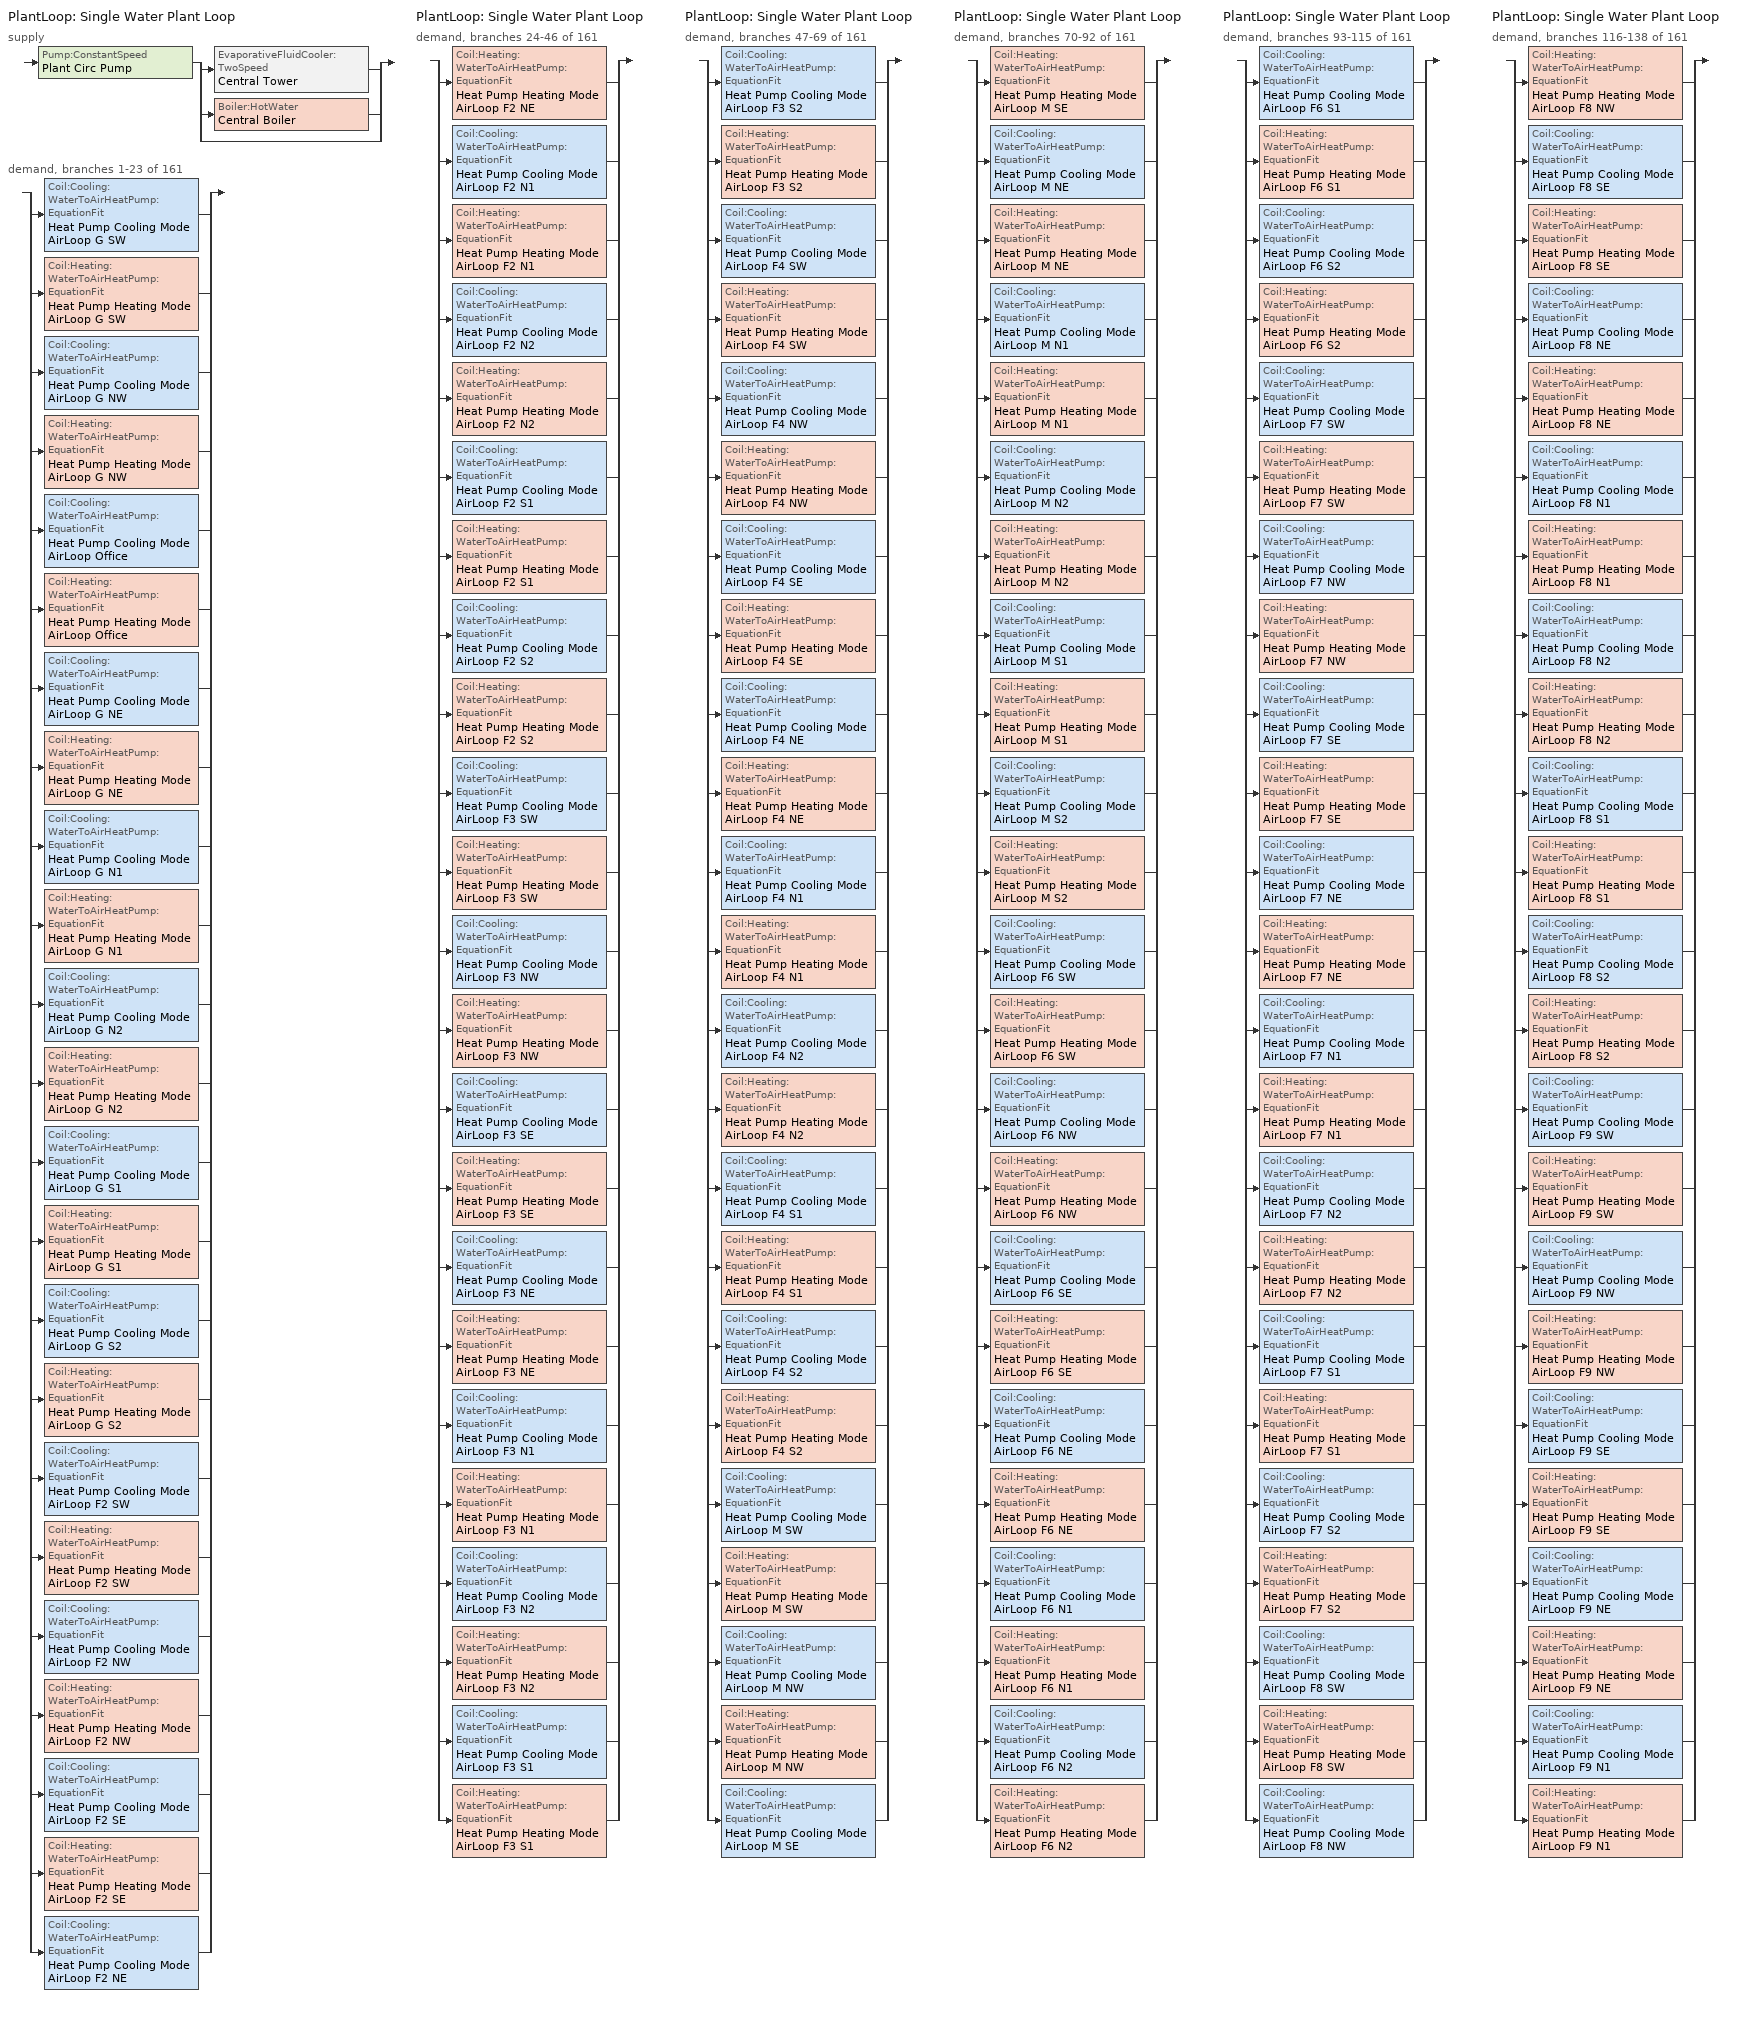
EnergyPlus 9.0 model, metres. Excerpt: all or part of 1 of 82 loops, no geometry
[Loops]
PlantLoop 'Single Water Plant Loop'
 supply: Pump:ConstantSpeed 'Plant Circ Pump' > split
  | EvaporativeFluidCooler:TwoSpeed 'Central Tower'
  | Boiler:HotWater 'Central Boiler'
  | bypass
 demand, branches 1-23 of 161: split
  | Coil:Cooling:WaterToAirHeatPump:EquationFit 'Heat Pump Cooling Mode AirLoop G SW'
  | Coil:Heating:WaterToAirHeatPump:EquationFit 'Heat Pump Heating Mode AirLoop G SW'
  | Coil:Cooling:WaterToAirHeatPump:EquationFit 'Heat Pump Cooling Mode AirLoop G NW'
  | Coil:Heating:WaterToAirHeatPump:EquationFit 'Heat Pump Heating Mode AirLoop G NW'
  | Coil:Cooling:WaterToAirHeatPump:EquationFit 'Heat Pump Cooling Mode AirLoop Office'
  | Coil:Heating:WaterToAirHeatPump:EquationFit 'Heat Pump Heating Mode AirLoop Office'
  | Coil:Cooling:WaterToAirHeatPump:EquationFit 'Heat Pump Cooling Mode AirLoop G NE'
  | Coil:Heating:WaterToAirHeatPump:EquationFit 'Heat Pump Heating Mode AirLoop G NE'
  | Coil:Cooling:WaterToAirHeatPump:EquationFit 'Heat Pump Cooling Mode AirLoop G N1'
  | Coil:Heating:WaterToAirHeatPump:EquationFit 'Heat Pump Heating Mode AirLoop G N1'
  | Coil:Cooling:WaterToAirHeatPump:EquationFit 'Heat Pump Cooling Mode AirLoop G N2'
  | Coil:Heating:WaterToAirHeatPump:EquationFit 'Heat Pump Heating Mode AirLoop G N2'
  | Coil:Cooling:WaterToAirHeatPump:EquationFit 'Heat Pump Cooling Mode AirLoop G S1'
  | Coil:Heating:WaterToAirHeatPump:EquationFit 'Heat Pump Heating Mode AirLoop G S1'
  | Coil:Cooling:WaterToAirHeatPump:EquationFit 'Heat Pump Cooling Mode AirLoop G S2'
  | Coil:Heating:WaterToAirHeatPump:EquationFit 'Heat Pump Heating Mode AirLoop G S2'
  | Coil:Cooling:WaterToAirHeatPump:EquationFit 'Heat Pump Cooling Mode AirLoop F2 SW'
  | Coil:Heating:WaterToAirHeatPump:EquationFit 'Heat Pump Heating Mode AirLoop F2 SW'
  | Coil:Cooling:WaterToAirHeatPump:EquationFit 'Heat Pump Cooling Mode AirLoop F2 NW'
  | Coil:Heating:WaterToAirHeatPump:EquationFit 'Heat Pump Heating Mode AirLoop F2 NW'
  | Coil:Cooling:WaterToAirHeatPump:EquationFit 'Heat Pump Cooling Mode AirLoop F2 SE'
  | Coil:Heating:WaterToAirHeatPump:EquationFit 'Heat Pump Heating Mode AirLoop F2 SE'
  | Coil:Cooling:WaterToAirHeatPump:EquationFit 'Heat Pump Cooling Mode AirLoop F2 NE'
PlantLoop 'Single Water Plant Loop'
 demand, branches 24-46 of 161: split
  | Coil:Heating:WaterToAirHeatPump:EquationFit 'Heat Pump Heating Mode AirLoop F2 NE'
  | Coil:Cooling:WaterToAirHeatPump:EquationFit 'Heat Pump Cooling Mode AirLoop F2 N1'
  | Coil:Heating:WaterToAirHeatPump:EquationFit 'Heat Pump Heating Mode AirLoop F2 N1'
  | Coil:Cooling:WaterToAirHeatPump:EquationFit 'Heat Pump Cooling Mode AirLoop F2 N2'
  | Coil:Heating:WaterToAirHeatPump:EquationFit 'Heat Pump Heating Mode AirLoop F2 N2'
  | Coil:Cooling:WaterToAirHeatPump:EquationFit 'Heat Pump Cooling Mode AirLoop F2 S1'
  | Coil:Heating:WaterToAirHeatPump:EquationFit 'Heat Pump Heating Mode AirLoop F2 S1'
  | Coil:Cooling:WaterToAirHeatPump:EquationFit 'Heat Pump Cooling Mode AirLoop F2 S2'
  | Coil:Heating:WaterToAirHeatPump:EquationFit 'Heat Pump Heating Mode AirLoop F2 S2'
  | Coil:Cooling:WaterToAirHeatPump:EquationFit 'Heat Pump Cooling Mode AirLoop F3 SW'
  | Coil:Heating:WaterToAirHeatPump:EquationFit 'Heat Pump Heating Mode AirLoop F3 SW'
  | Coil:Cooling:WaterToAirHeatPump:EquationFit 'Heat Pump Cooling Mode AirLoop F3 NW'
  | Coil:Heating:WaterToAirHeatPump:EquationFit 'Heat Pump Heating Mode AirLoop F3 NW'
  | Coil:Cooling:WaterToAirHeatPump:EquationFit 'Heat Pump Cooling Mode AirLoop F3 SE'
  | Coil:Heating:WaterToAirHeatPump:EquationFit 'Heat Pump Heating Mode AirLoop F3 SE'
  | Coil:Cooling:WaterToAirHeatPump:EquationFit 'Heat Pump Cooling Mode AirLoop F3 NE'
  | Coil:Heating:WaterToAirHeatPump:EquationFit 'Heat Pump Heating Mode AirLoop F3 NE'
  | Coil:Cooling:WaterToAirHeatPump:EquationFit 'Heat Pump Cooling Mode AirLoop F3 N1'
  | Coil:Heating:WaterToAirHeatPump:EquationFit 'Heat Pump Heating Mode AirLoop F3 N1'
  | Coil:Cooling:WaterToAirHeatPump:EquationFit 'Heat Pump Cooling Mode AirLoop F3 N2'
  | Coil:Heating:WaterToAirHeatPump:EquationFit 'Heat Pump Heating Mode AirLoop F3 N2'
  | Coil:Cooling:WaterToAirHeatPump:EquationFit 'Heat Pump Cooling Mode AirLoop F3 S1'
  | Coil:Heating:WaterToAirHeatPump:EquationFit 'Heat Pump Heating Mode AirLoop F3 S1'
PlantLoop 'Single Water Plant Loop'
 demand, branches 47-69 of 161: split
  | Coil:Cooling:WaterToAirHeatPump:EquationFit 'Heat Pump Cooling Mode AirLoop F3 S2'
  | Coil:Heating:WaterToAirHeatPump:EquationFit 'Heat Pump Heating Mode AirLoop F3 S2'
  | Coil:Cooling:WaterToAirHeatPump:EquationFit 'Heat Pump Cooling Mode AirLoop F4 SW'
  | Coil:Heating:WaterToAirHeatPump:EquationFit 'Heat Pump Heating Mode AirLoop F4 SW'
  | Coil:Cooling:WaterToAirHeatPump:EquationFit 'Heat Pump Cooling Mode AirLoop F4 NW'
  | Coil:Heating:WaterToAirHeatPump:EquationFit 'Heat Pump Heating Mode AirLoop F4 NW'
  | Coil:Cooling:WaterToAirHeatPump:EquationFit 'Heat Pump Cooling Mode AirLoop F4 SE'
  | Coil:Heating:WaterToAirHeatPump:EquationFit 'Heat Pump Heating Mode AirLoop F4 SE'
  | Coil:Cooling:WaterToAirHeatPump:EquationFit 'Heat Pump Cooling Mode AirLoop F4 NE'
  | Coil:Heating:WaterToAirHeatPump:EquationFit 'Heat Pump Heating Mode AirLoop F4 NE'
  | Coil:Cooling:WaterToAirHeatPump:EquationFit 'Heat Pump Cooling Mode AirLoop F4 N1'
  | Coil:Heating:WaterToAirHeatPump:EquationFit 'Heat Pump Heating Mode AirLoop F4 N1'
  | Coil:Cooling:WaterToAirHeatPump:EquationFit 'Heat Pump Cooling Mode AirLoop F4 N2'
  | Coil:Heating:WaterToAirHeatPump:EquationFit 'Heat Pump Heating Mode AirLoop F4 N2'
  | Coil:Cooling:WaterToAirHeatPump:EquationFit 'Heat Pump Cooling Mode AirLoop F4 S1'
  | Coil:Heating:WaterToAirHeatPump:EquationFit 'Heat Pump Heating Mode AirLoop F4 S1'
  | Coil:Cooling:WaterToAirHeatPump:EquationFit 'Heat Pump Cooling Mode AirLoop F4 S2'
  | Coil:Heating:WaterToAirHeatPump:EquationFit 'Heat Pump Heating Mode AirLoop F4 S2'
  | Coil:Cooling:WaterToAirHeatPump:EquationFit 'Heat Pump Cooling Mode AirLoop M SW'
  | Coil:Heating:WaterToAirHeatPump:EquationFit 'Heat Pump Heating Mode AirLoop M SW'
  | Coil:Cooling:WaterToAirHeatPump:EquationFit 'Heat Pump Cooling Mode AirLoop M NW'
  | Coil:Heating:WaterToAirHeatPump:EquationFit 'Heat Pump Heating Mode AirLoop M NW'
  | Coil:Cooling:WaterToAirHeatPump:EquationFit 'Heat Pump Cooling Mode AirLoop M SE'
PlantLoop 'Single Water Plant Loop'
 demand, branches 70-92 of 161: split
  | Coil:Heating:WaterToAirHeatPump:EquationFit 'Heat Pump Heating Mode AirLoop M SE'
  | Coil:Cooling:WaterToAirHeatPump:EquationFit 'Heat Pump Cooling Mode AirLoop M NE'
  | Coil:Heating:WaterToAirHeatPump:EquationFit 'Heat Pump Heating Mode AirLoop M NE'
  | Coil:Cooling:WaterToAirHeatPump:EquationFit 'Heat Pump Cooling Mode AirLoop M N1'
  | Coil:Heating:WaterToAirHeatPump:EquationFit 'Heat Pump Heating Mode AirLoop M N1'
  | Coil:Cooling:WaterToAirHeatPump:EquationFit 'Heat Pump Cooling Mode AirLoop M N2'
  | Coil:Heating:WaterToAirHeatPump:EquationFit 'Heat Pump Heating Mode AirLoop M N2'
  | Coil:Cooling:WaterToAirHeatPump:EquationFit 'Heat Pump Cooling Mode AirLoop M S1'
  | Coil:Heating:WaterToAirHeatPump:EquationFit 'Heat Pump Heating Mode AirLoop M S1'
  | Coil:Cooling:WaterToAirHeatPump:EquationFit 'Heat Pump Cooling Mode AirLoop M S2'
  | Coil:Heating:WaterToAirHeatPump:EquationFit 'Heat Pump Heating Mode AirLoop M S2'
  | Coil:Cooling:WaterToAirHeatPump:EquationFit 'Heat Pump Cooling Mode AirLoop F6 SW'
  | Coil:Heating:WaterToAirHeatPump:EquationFit 'Heat Pump Heating Mode AirLoop F6 SW'
  | Coil:Cooling:WaterToAirHeatPump:EquationFit 'Heat Pump Cooling Mode AirLoop F6 NW'
  | Coil:Heating:WaterToAirHeatPump:EquationFit 'Heat Pump Heating Mode AirLoop F6 NW'
  | Coil:Cooling:WaterToAirHeatPump:EquationFit 'Heat Pump Cooling Mode AirLoop F6 SE'
  | Coil:Heating:WaterToAirHeatPump:EquationFit 'Heat Pump Heating Mode AirLoop F6 SE'
  | Coil:Cooling:WaterToAirHeatPump:EquationFit 'Heat Pump Cooling Mode AirLoop F6 NE'
  | Coil:Heating:WaterToAirHeatPump:EquationFit 'Heat Pump Heating Mode AirLoop F6 NE'
  | Coil:Cooling:WaterToAirHeatPump:EquationFit 'Heat Pump Cooling Mode AirLoop F6 N1'
  | Coil:Heating:WaterToAirHeatPump:EquationFit 'Heat Pump Heating Mode AirLoop F6 N1'
  | Coil:Cooling:WaterToAirHeatPump:EquationFit 'Heat Pump Cooling Mode AirLoop F6 N2'
  | Coil:Heating:WaterToAirHeatPump:EquationFit 'Heat Pump Heating Mode AirLoop F6 N2'
PlantLoop 'Single Water Plant Loop'
 demand, branches 93-115 of 161: split
  | Coil:Cooling:WaterToAirHeatPump:EquationFit 'Heat Pump Cooling Mode AirLoop F6 S1'
  | Coil:Heating:WaterToAirHeatPump:EquationFit 'Heat Pump Heating Mode AirLoop F6 S1'
  | Coil:Cooling:WaterToAirHeatPump:EquationFit 'Heat Pump Cooling Mode AirLoop F6 S2'
  | Coil:Heating:WaterToAirHeatPump:EquationFit 'Heat Pump Heating Mode AirLoop F6 S2'
  | Coil:Cooling:WaterToAirHeatPump:EquationFit 'Heat Pump Cooling Mode AirLoop F7 SW'
  | Coil:Heating:WaterToAirHeatPump:EquationFit 'Heat Pump Heating Mode AirLoop F7 SW'
  | Coil:Cooling:WaterToAirHeatPump:EquationFit 'Heat Pump Cooling Mode AirLoop F7 NW'
  | Coil:Heating:WaterToAirHeatPump:EquationFit 'Heat Pump Heating Mode AirLoop F7 NW'
  | Coil:Cooling:WaterToAirHeatPump:EquationFit 'Heat Pump Cooling Mode AirLoop F7 SE'
  | Coil:Heating:WaterToAirHeatPump:EquationFit 'Heat Pump Heating Mode AirLoop F7 SE'
  | Coil:Cooling:WaterToAirHeatPump:EquationFit 'Heat Pump Cooling Mode AirLoop F7 NE'
  | Coil:Heating:WaterToAirHeatPump:EquationFit 'Heat Pump Heating Mode AirLoop F7 NE'
  | Coil:Cooling:WaterToAirHeatPump:EquationFit 'Heat Pump Cooling Mode AirLoop F7 N1'
  | Coil:Heating:WaterToAirHeatPump:EquationFit 'Heat Pump Heating Mode AirLoop F7 N1'
  | Coil:Cooling:WaterToAirHeatPump:EquationFit 'Heat Pump Cooling Mode AirLoop F7 N2'
  | Coil:Heating:WaterToAirHeatPump:EquationFit 'Heat Pump Heating Mode AirLoop F7 N2'
  | Coil:Cooling:WaterToAirHeatPump:EquationFit 'Heat Pump Cooling Mode AirLoop F7 S1'
  | Coil:Heating:WaterToAirHeatPump:EquationFit 'Heat Pump Heating Mode AirLoop F7 S1'
  | Coil:Cooling:WaterToAirHeatPump:EquationFit 'Heat Pump Cooling Mode AirLoop F7 S2'
  | Coil:Heating:WaterToAirHeatPump:EquationFit 'Heat Pump Heating Mode AirLoop F7 S2'
  | Coil:Cooling:WaterToAirHeatPump:EquationFit 'Heat Pump Cooling Mode AirLoop F8 SW'
  | Coil:Heating:WaterToAirHeatPump:EquationFit 'Heat Pump Heating Mode AirLoop F8 SW'
  | Coil:Cooling:WaterToAirHeatPump:EquationFit 'Heat Pump Cooling Mode AirLoop F8 NW'
PlantLoop 'Single Water Plant Loop'
 demand, branches 116-138 of 161: split
  | Coil:Heating:WaterToAirHeatPump:EquationFit 'Heat Pump Heating Mode AirLoop F8 NW'
  | Coil:Cooling:WaterToAirHeatPump:EquationFit 'Heat Pump Cooling Mode AirLoop F8 SE'
  | Coil:Heating:WaterToAirHeatPump:EquationFit 'Heat Pump Heating Mode AirLoop F8 SE'
  | Coil:Cooling:WaterToAirHeatPump:EquationFit 'Heat Pump Cooling Mode AirLoop F8 NE'
  | Coil:Heating:WaterToAirHeatPump:EquationFit 'Heat Pump Heating Mode AirLoop F8 NE'
  | Coil:Cooling:WaterToAirHeatPump:EquationFit 'Heat Pump Cooling Mode AirLoop F8 N1'
  | Coil:Heating:WaterToAirHeatPump:EquationFit 'Heat Pump Heating Mode AirLoop F8 N1'
  | Coil:Cooling:WaterToAirHeatPump:EquationFit 'Heat Pump Cooling Mode AirLoop F8 N2'
  | Coil:Heating:WaterToAirHeatPump:EquationFit 'Heat Pump Heating Mode AirLoop F8 N2'
  | Coil:Cooling:WaterToAirHeatPump:EquationFit 'Heat Pump Cooling Mode AirLoop F8 S1'
  | Coil:Heating:WaterToAirHeatPump:EquationFit 'Heat Pump Heating Mode AirLoop F8 S1'
  | Coil:Cooling:WaterToAirHeatPump:EquationFit 'Heat Pump Cooling Mode AirLoop F8 S2'
  | Coil:Heating:WaterToAirHeatPump:EquationFit 'Heat Pump Heating Mode AirLoop F8 S2'
  | Coil:Cooling:WaterToAirHeatPump:EquationFit 'Heat Pump Cooling Mode AirLoop F9 SW'
  | Coil:Heating:WaterToAirHeatPump:EquationFit 'Heat Pump Heating Mode AirLoop F9 SW'
  | Coil:Cooling:WaterToAirHeatPump:EquationFit 'Heat Pump Cooling Mode AirLoop F9 NW'
  | Coil:Heating:WaterToAirHeatPump:EquationFit 'Heat Pump Heating Mode AirLoop F9 NW'
  | Coil:Cooling:WaterToAirHeatPump:EquationFit 'Heat Pump Cooling Mode AirLoop F9 SE'
  | Coil:Heating:WaterToAirHeatPump:EquationFit 'Heat Pump Heating Mode AirLoop F9 SE'
  | Coil:Cooling:WaterToAirHeatPump:EquationFit 'Heat Pump Cooling Mode AirLoop F9 NE'
  | Coil:Heating:WaterToAirHeatPump:EquationFit 'Heat Pump Heating Mode AirLoop F9 NE'
  | Coil:Cooling:WaterToAirHeatPump:EquationFit 'Heat Pump Cooling Mode AirLoop F9 N1'
  | Coil:Heating:WaterToAirHeatPump:EquationFit 'Heat Pump Heating Mode AirLoop F9 N1'
[Sizing:Plant]
Single Water Plant Loop: Loop Type=Heating; Design Loop Exit Temperature {C}=30; Loop Design Temperature Difference {deltaC}=11
[Coil:Cooling:WaterToAirHeatPump:EquationFit] Rated Air Flow Rate {m3/s}=autosize; Rated Water Flow Rate {m3/s}=autosize; Gross Rated Total Cooling Capacity {W}=autosize; Gross Rated Sensible Cooling Capacity {W}=autosize; Gross Rated Cooling COP=4.19837; Total Cooling Capacity Coefficient 1=-4.30267; Total Cooling Capacity Coefficient 2=7.18537; Total Cooling Capacity Coefficient 3=-2.23947; Total Cooling Capacity Coefficient 4=0.139996; Total Cooling Capacity Coefficient 5=0.10266; Sensible Cooling Capacity Coefficient 1=6.00194; Sensible Cooling Capacity Coefficient 2=22.6301; Sensible Cooling Capacity Coefficient 3=-26.7961; Sensible Cooling Capacity Coefficient 4=-1.72375; Sensible Cooling Capacity Coefficient 5=0.490645; Sensible Cooling Capacity Coefficient 6=0.0693119; Cooling Power Consumption Coefficient 1=-5.67776; Cooling Power Consumption Coefficient 2=0.438988; Cooling Power Consumption Coefficient 3=5.84528; Cooling Power Consumption Coefficient 4=0.141606; Cooling Power Consumption Coefficient 5=-0.168728; Nominal Time for Condensate Removal to Begin {s}=0; Ratio of Initial Moisture Evaporation Rate and Steady State Latent Capacity=0
Heat Pump Cooling Mode AirLoop G SW; Heat Pump Cooling Mode AirLoop G NW; Heat Pump Cooling Mode AirLoop Office; Heat Pump Cooling Mode AirLoop G NE; Heat Pump Cooling Mode AirLoop G N1; Heat Pump Cooling Mode AirLoop G N2; Heat Pump Cooling Mode AirLoop G S1; Heat Pump Cooling Mode AirLoop G S2; Heat Pump Cooling Mode AirLoop F2 SW; Heat Pump Cooling Mode AirLoop F2 NW; Heat Pump Cooling Mode AirLoop F2 SE; Heat Pump Cooling Mode AirLoop F2 NE; Heat Pump Cooling Mode AirLoop F2 N1; Heat Pump Cooling Mode AirLoop F2 N2; Heat Pump Cooling Mode AirLoop F2 S1; Heat Pump Cooling Mode AirLoop F2 S2; Heat Pump Cooling Mode AirLoop F3 SW; Heat Pump Cooling Mode AirLoop F3 NW; Heat Pump Cooling Mode AirLoop F3 SE; Heat Pump Cooling Mode AirLoop F3 NE; Heat Pump Cooling Mode AirLoop F3 N1; Heat Pump Cooling Mode AirLoop F3 N2; Heat Pump Cooling Mode AirLoop F3 S1; Heat Pump Cooling Mode AirLoop F3 S2; Heat Pump Cooling Mode AirLoop F4 SW; Heat Pump Cooling Mode AirLoop F4 NW; Heat Pump Cooling Mode AirLoop F4 SE; Heat Pump Cooling Mode AirLoop F4 NE; Heat Pump Cooling Mode AirLoop F4 N1; Heat Pump Cooling Mode AirLoop F4 N2; Heat Pump Cooling Mode AirLoop F4 S1; Heat Pump Cooling Mode AirLoop F4 S2; Heat Pump Cooling Mode AirLoop M SW; Heat Pump Cooling Mode AirLoop M NW; Heat Pump Cooling Mode AirLoop M SE; Heat Pump Cooling Mode AirLoop M NE; Heat Pump Cooling Mode AirLoop M N1; Heat Pump Cooling Mode AirLoop M N2; Heat Pump Cooling Mode AirLoop M S1; Heat Pump Cooling Mode AirLoop M S2; Heat Pump Cooling Mode AirLoop F6 SW; Heat Pump Cooling Mode AirLoop F6 NW; Heat Pump Cooling Mode AirLoop F6 SE; Heat Pump Cooling Mode AirLoop F6 NE; Heat Pump Cooling Mode AirLoop F6 N1; Heat Pump Cooling Mode AirLoop F6 N2; Heat Pump Cooling Mode AirLoop F6 S1; Heat Pump Cooling Mode AirLoop F6 S2; Heat Pump Cooling Mode AirLoop F7 SW; Heat Pump Cooling Mode AirLoop F7 NW; Heat Pump Cooling Mode AirLoop F7 SE; Heat Pump Cooling Mode AirLoop F7 NE; Heat Pump Cooling Mode AirLoop F7 N1; Heat Pump Cooling Mode AirLoop F7 N2; Heat Pump Cooling Mode AirLoop F7 S1; Heat Pump Cooling Mode AirLoop F7 S2; Heat Pump Cooling Mode AirLoop F8 SW; Heat Pump Cooling Mode AirLoop F8 NW; Heat Pump Cooling Mode AirLoop F8 SE; Heat Pump Cooling Mode AirLoop F8 NE; Heat Pump Cooling Mode AirLoop F8 N1; Heat Pump Cooling Mode AirLoop F8 N2; Heat Pump Cooling Mode AirLoop F8 S1; Heat Pump Cooling Mode AirLoop F8 S2; Heat Pump Cooling Mode AirLoop F9 SW; Heat Pump Cooling Mode AirLoop F9 NW; Heat Pump Cooling Mode AirLoop F9 SE; Heat Pump Cooling Mode AirLoop F9 NE; Heat Pump Cooling Mode AirLoop F9 N1
[Coil:Heating:WaterToAirHeatPump:EquationFit] Rated Air Flow Rate {m3/s}=autosize; Rated Water Flow Rate {m3/s}=autosize; Gross Rated Heating Capacity {W}=autosize; Gross Rated Heating COP=4.3; Heating Capacity Coefficient 1=0.237847; Heating Capacity Coefficient 2=-3.35824; Heating Capacity Coefficient 3=3.8064; Heating Capacity Coefficient 4=0.1792; Heating Capacity Coefficient 5=0.128607; Heating Power Consumption Coefficient 1=-3.79176; Heating Power Consumption Coefficient 2=3.38799; Heating Power Consumption Coefficient 3=1.50226; Heating Power Consumption Coefficient 4=-0.177654; Heating Power Consumption Coefficient 5=-0.10308
Heat Pump HEATING Mode AirLoop G SW; Heat Pump HEATING Mode AirLoop G NW; Heat Pump HEATING Mode AirLoop Office; Heat Pump HEATING Mode AirLoop G NE; Heat Pump HEATING Mode AirLoop G N1; Heat Pump HEATING Mode AirLoop G N2; Heat Pump HEATING Mode AirLoop G S1; Heat Pump HEATING Mode AirLoop G S2; Heat Pump HEATING Mode AirLoop F2 SW; Heat Pump HEATING Mode AirLoop F2 NW; Heat Pump HEATING Mode AirLoop F2 SE; Heat Pump HEATING Mode AirLoop F2 NE; Heat Pump HEATING Mode AirLoop F2 N1; Heat Pump HEATING Mode AirLoop F2 N2; Heat Pump HEATING Mode AirLoop F2 S1; Heat Pump HEATING Mode AirLoop F2 S2; Heat Pump HEATING Mode AirLoop F3 SW; Heat Pump HEATING Mode AirLoop F3 NW; Heat Pump HEATING Mode AirLoop F3 SE; Heat Pump HEATING Mode AirLoop F3 NE; Heat Pump HEATING Mode AirLoop F3 N1; Heat Pump HEATING Mode AirLoop F3 N2; Heat Pump HEATING Mode AirLoop F3 S1; Heat Pump HEATING Mode AirLoop F3 S2; Heat Pump HEATING Mode AirLoop F4 SW; Heat Pump HEATING Mode AirLoop F4 NW; Heat Pump HEATING Mode AirLoop F4 SE; Heat Pump HEATING Mode AirLoop F4 NE; Heat Pump HEATING Mode AirLoop F4 N1; Heat Pump HEATING Mode AirLoop F4 N2; Heat Pump HEATING Mode AirLoop F4 S1; Heat Pump HEATING Mode AirLoop F4 S2; Heat Pump HEATING Mode AirLoop M SW; Heat Pump HEATING Mode AirLoop M NW; Heat Pump HEATING Mode AirLoop M SE; Heat Pump HEATING Mode AirLoop M NE; Heat Pump HEATING Mode AirLoop M N1; Heat Pump HEATING Mode AirLoop M N2; Heat Pump HEATING Mode AirLoop M S1; Heat Pump HEATING Mode AirLoop M S2; Heat Pump HEATING Mode AirLoop F6 SW; Heat Pump HEATING Mode AirLoop F6 NW; Heat Pump HEATING Mode AirLoop F6 SE; Heat Pump HEATING Mode AirLoop F6 NE; Heat Pump HEATING Mode AirLoop F6 N1; Heat Pump HEATING Mode AirLoop F6 N2; Heat Pump HEATING Mode AirLoop F6 S1; Heat Pump HEATING Mode AirLoop F6 S2; Heat Pump HEATING Mode AirLoop F7 SW; Heat Pump HEATING Mode AirLoop F7 NW; Heat Pump HEATING Mode AirLoop F7 SE; Heat Pump HEATING Mode AirLoop F7 NE; Heat Pump HEATING Mode AirLoop F7 N1; Heat Pump HEATING Mode AirLoop F7 N2; Heat Pump HEATING Mode AirLoop F7 S1; Heat Pump HEATING Mode AirLoop F7 S2; Heat Pump HEATING Mode AirLoop F8 SW; Heat Pump HEATING Mode AirLoop F8 NW; Heat Pump HEATING Mode AirLoop F8 SE; Heat Pump HEATING Mode AirLoop F8 NE; Heat Pump HEATING Mode AirLoop F8 N1; Heat Pump HEATING Mode AirLoop F8 N2; Heat Pump HEATING Mode AirLoop F8 S1; Heat Pump HEATING Mode AirLoop F8 S2; Heat Pump HEATING Mode AirLoop F9 SW; Heat Pump HEATING Mode AirLoop F9 NW; Heat Pump HEATING Mode AirLoop F9 SE; Heat Pump HEATING Mode AirLoop F9 NE; Heat Pump HEATING Mode AirLoop F9 N1
[Pump:ConstantSpeed]
Plant Circ Pump: Design Flow Rate {m3/s}=autosize; Design Pump Head {Pa}=179045; Design Power Consumption {W}=autosize; Motor Efficiency=0.9; Fraction of Motor Inefficiencies to Fluid Stream=0; Pump Control Type=Intermittent
[Boiler:HotWater]
Central Boiler: Fuel Type=NaturalGas; Nominal Capacity {W}=248734.5; Nominal Thermal Efficiency=0.8; Efficiency Curve Temperature Evaluation Variable=LeavingBoiler; Normalized Boiler Efficiency Curve=Central Boiler Efficiency Curve; Design Water Flow Rate {m3/s}=autosize; Minimum Part Load Ratio=0; Maximum Part Load Ratio=1.2; Optimum Part Load Ratio=1; Water Outlet Upper Temperature Limit {C}=95; Boiler Flow Mode=ConstantFlow
[EvaporativeFluidCooler:TwoSpeed]
Central Tower: High Fan Speed Air Flow Rate {m3/s}=autosize; High Fan Speed Fan Power {W}=autosize; Low Fan Speed Air Flow Rate {m3/s}=autocalculate; Low Fan Speed Fan Power {W}=autocalculate; Design Spray Water Flow Rate {m3/s}=0.002208; Performance Input Method=UFactorTimesAreaAndDesignWaterFlowRate; Heat Rejection Capacity and Nominal Capacity Sizing Ratio=1.25; Low Speed Standard Capacity Sizing Factor=0.5; High Fan Speed U-factor Times Area Value {W/K}=autosize; Low Fan Speed U-factor Times Area Value {W/K}=autocalculate; Low Fan Speed U-Factor Times Area Sizing Factor=0.6; Design Water Flow Rate {m3/s}=autosize; Low Speed User Specified Design Capacity Sizing Factor=0.5; High Speed Sizing Factor=1; Evaporation Loss Mode=SaturatedExit; Drift Loss Percent {percent}=0.008; Blowdown Calculation Mode=ConcentrationRatio; Blowdown Concentration Ratio=3
[PlantLoop]
Single Water Plant Loop: Fluid Type=Water; Plant Equipment Operation Scheme=Plant Loop Operation; Maximum Loop Temperature {C}=35; Minimum Loop Temperature {C}=10; Maximum Loop Flow Rate {m3/s}=autosize; Minimum Loop Flow Rate {m3/s}=0; Plant Loop Volume {m3}=autocalculate; Load Distribution Scheme=SequentialLoad; Plant Loop Demand Calculation Scheme=DualSetpointDeadband
[PlantEquipmentOperationSchemes]
Plant Loop Operation: Control Scheme 1=WSHPPlant Heat Operation Scheme; Control Scheme 1 Schedule=All On; Control Scheme 2=WSHPPlant Cool Operation Scheme; Control Scheme 2 Schedule=All On
[PlantEquipmentOperation:HeatingLoad]
WSHPPlant Heat Operation Scheme: Load Range 1 Lower Limit {W}=0; Load Range 1 Upper Limit {W}=1000000000000000; Range 1 Equipment List=WSHPPlant Heating Equipment
[PlantEquipmentList]
WSHPPlant Heating Equipment: Central Boiler
WSHPPlant Cooling Equipment: Central Tower
[PlantEquipmentOperation:CoolingLoad]
WSHPPlant Cool Operation Scheme: Load Range 1 Lower Limit {W}=0; Load Range 1 Upper Limit {W}=1000000000000000; Range 1 Equipment List=WSHPPlant Cooling Equipment
[SetpointManager:Scheduled:DualSetpoint] Control Variable=Temperature; High Setpoint Schedule=PLANT LOOP HIGH TEMP SCHEDULE; Low Setpoint Schedule=PLANT LOOP LOW TEMP SCHEDULE
Name | Setpoint Node or NodeList
Water Loop Setpoint Manager | Plant Supply Outlet Node
Water Loop Setpoint Manager new | CENTRAL TOWER OUTLET NODE
Water Loop Setpoint Manager new 2 | CENTRAL BOILER OUTLET NODE
[EnergyManagementSystem:Sensor]
BoilerPLR: Output:Variable or Output:Meter Index Key=Central Boiler; Output:Variable or Output:Meter=Boiler Part Load Ratio
[Schedule:Compact]
All On: Through: 12/31, For: AllDays, Until: 24:00, 1
PLANT LOOP HIGH TEMP SCHEDULE: Through: 12/31, For: Alldays, Until: 24:00, 30
PLANT LOOP LOW TEMP SCHEDULE: Through: 12/31, For: Alldays, Until: 24:00, 20
[Curve:Quadratic]
Central Boiler Efficiency Curve: Coefficient1 Constant=1; Coefficient2 x=0; Coefficient3 x**2=0; Minimum Value of x=0; Maximum Value of x=1
